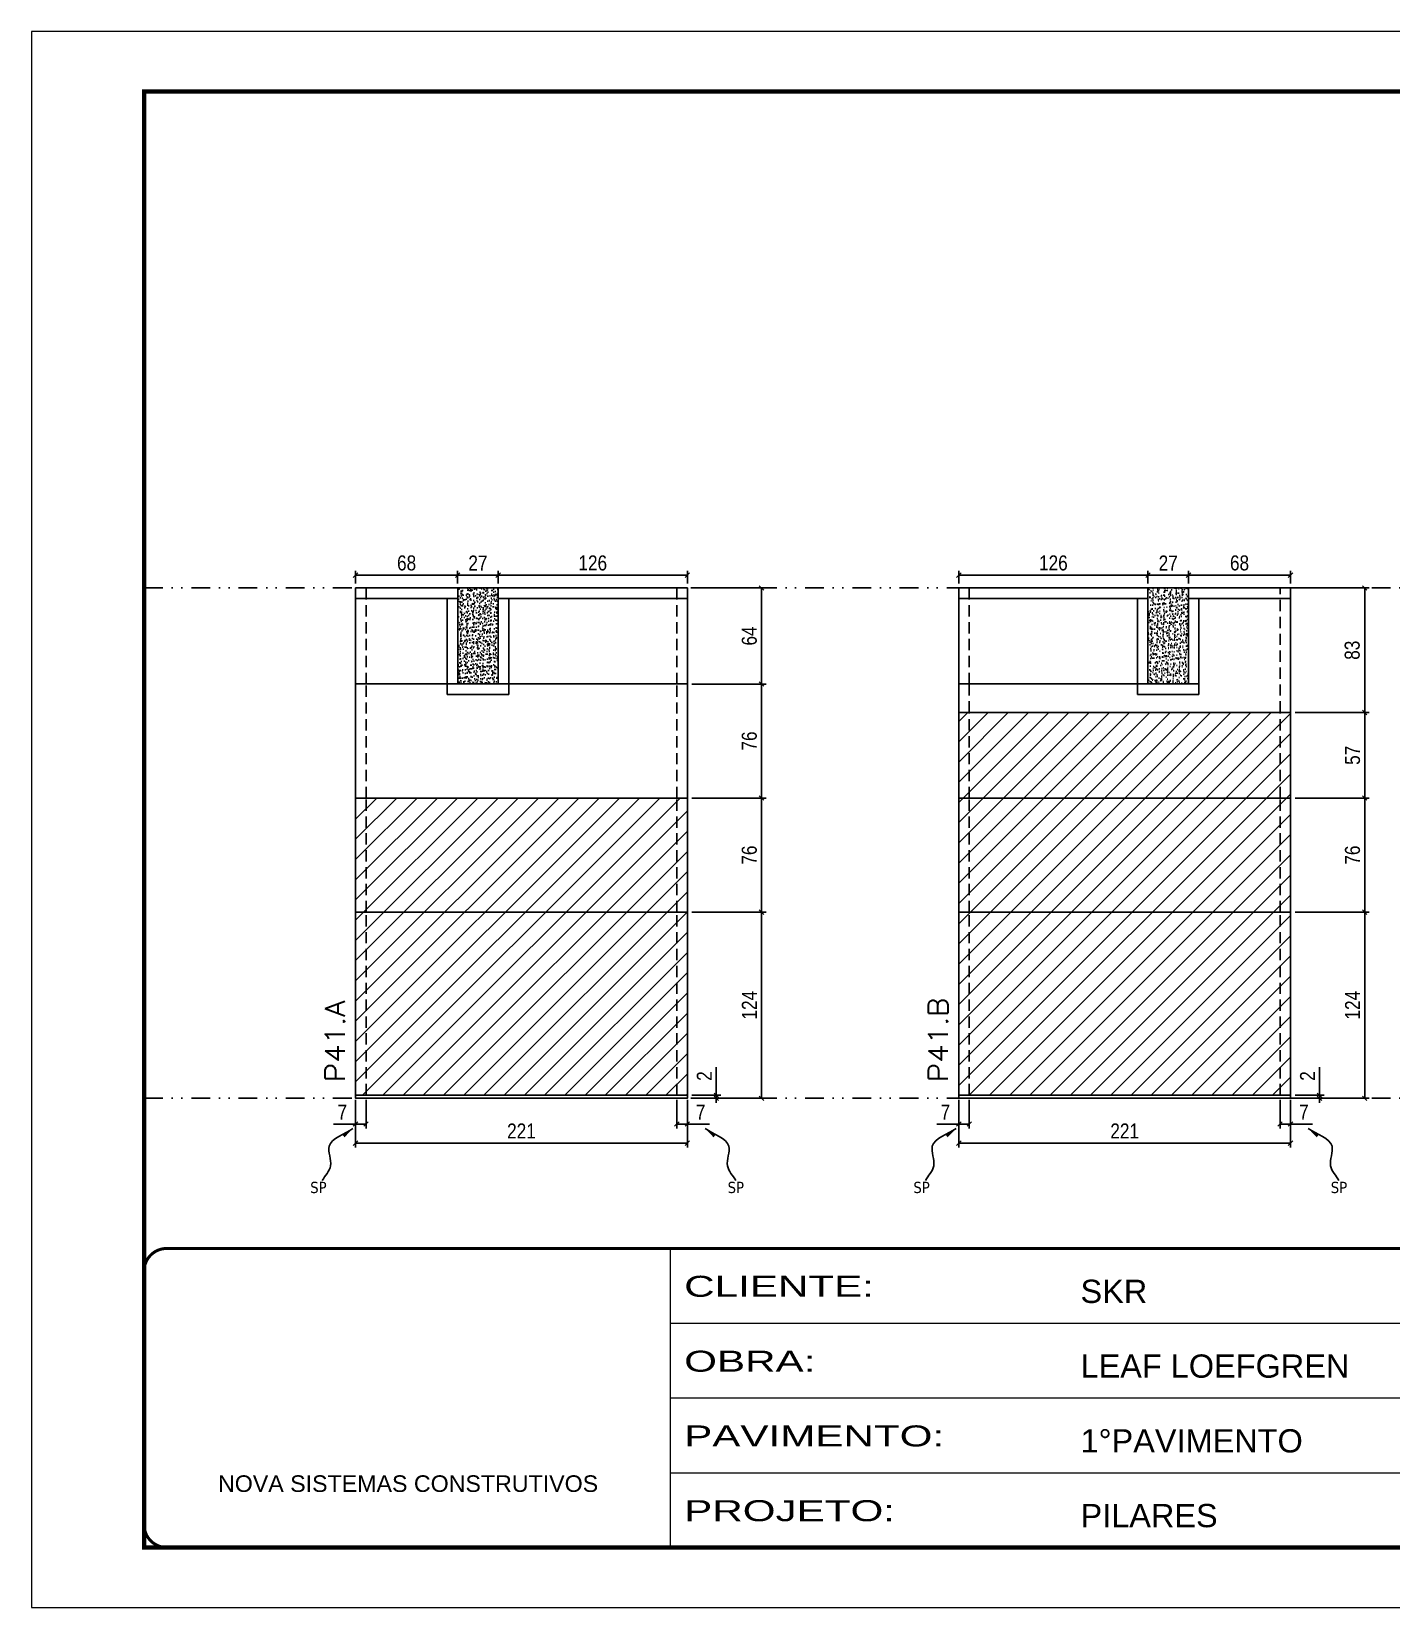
# Model space of a CAD drawing. Extents: x 14400 to 27878, y -21631 to 6985.
# Drawn here: x 17583 to 18489, y -7848 to -6798 of the extents above; entities that cross this region are included whole.
import ezdxf

# ---------------------------------------------------------------- set-up
doc = ezdxf.new("R2010")
doc.units = 0
for name, pattern in [('CONTINUO', [0]), ('DASHED', [0.75, 0.5, -0.25]), ('DIVIDE2', [0.625, 0.25, -0.125, 0, -0.125, 0, -0.125]), ('HIDDEN', [0.375, 0.25, -0.125])]:
    doc.linetypes.add(name, pattern=pattern)
for name, color, linetype in [('COTA', 241, 'Continuous'), ('Nível', 160, 'Continuous'), ('Painéis', 200, 'Continuous'), ('SARR_2.2x7', 40, 'Continuous'), ('Sarrafo de Pressão', 42, 'HIDDEN'), ('texto', 7, 'Continuous')]:
    doc.layers.add(name, color=color, linetype=linetype)
for name, color, linetype, lineweight in [('Folhas', 255, 'Continuous', 9), ('Hachura', 251, 'Continuous', 9), ('SARRAFO DE PRESSAO', 251, 'DASHED', 9), ('Texto Seção', 7, 'Continuous', 15)]:
    doc.layers.add(name, color=color, linetype=linetype, lineweight=lineweight)
doc.styles.add('ARIAL', font='arial.ttf')
doc.styles.add('COTA TECNICA', font='techl___.ttf', dxfattribs={"height": 10})
doc.styles.add('COTA TECNICA-50', font='techl___.ttf', dxfattribs={"height": 10})
doc.styles.add('REGUA-120', font='ROMANS.shx', dxfattribs={"height": 15})
doc.styles.get("Standard").update_dxf_attribs({"font": 'arial.ttf'})
doc.styles.add('Tecnologia', font='')
doc.styles.get('Tecnologia').set_extended_font_data('Forgotten Futurist')
doc.dimstyles.new('COTA PAINEL-50', dxfattribs={"dimtxt": 10, "dimasz": 3, "dimexe": 3, "dimexo": 3, "dimgap": 3, "dimtad": 1, "dimdec": 1, "dimzin": 12, "dimdsep": 46, "dimtxsty": 'COTA TECNICA-50', "dimblk1": 'OBLIQUE', "dimblk2": 'OBLIQUE', "dimsah": 1, "dimcen": 0.9, "dimclrd": 4, "dimclre": 4, "dimclrt": 240, "dimadec": 1, "dimazin": 3, "dimtfac": 1, "dimtdec": 1, "dimtmove": 0, "dimatfit": 3, "dimfxl": 1, "dimtolj": 1, "dimtzin": 12, "dimarcsym": 0})
doc.dimstyles.new('PAINEL', dxfattribs={"dimtxt": 10, "dimasz": 3, "dimexe": 3, "dimexo": 3, "dimgap": 3, "dimtad": 1, "dimdec": 1, "dimzin": 12, "dimdsep": 46, "dimtxsty": 'COTA TECNICA', "dimblk1": 'OBLIQUE', "dimblk2": 'OBLIQUE', "dimsah": 1, "dimcen": 0.9, "dimclrd": 4, "dimclre": 4, "dimclrt": 240, "dimadec": 1, "dimazin": 3, "dimtfac": 1, "dimtdec": 1, "dimtmove": 0, "dimatfit": 3, "dimfxl": 1, "dimtolj": 1, "dimtzin": 12, "dimarcsym": 0})
doc.dimstyles.get("Standard").update_dxf_attribs({"dimtxt": 0.18, "dimasz": 0.18, "dimexe": 0.18, "dimexo": 0.0625, "dimgap": 0.09, "dimtad": 0, "dimtih": 1, "dimtoh": 1, "dimdec": 4, "dimzin": 0, "dimdsep": 46, "dimtxsty": 'Standard', "dimcen": 0.09, "dimadec": 0, "dimazin": 0, "dimtfac": 1, "dimtdec": 4, "dimtofl": 0, "dimtmove": 0, "dimatfit": 3, "dimfxl": 1, "dimtolj": 1, "dimtzin": 0, "dimarcsym": 0})

# ---------------------------------------------------------------- blocks, each defined once
blk = doc.blocks.new('9999999999')
at = {"color": 30, "linetype": 'CONTINUO'}
for p, q in [((98564.6, 34230.2), (98564.6, 34429.4)), ((98564.6, 34379.6), (99584, 34379.6)), ((98564.6, 34329.8), (99488, 34329.8)), ((98564.6, 34280), (99488, 34280))]:
    blk.add_line(p, q, dxfattribs=at)
at = {"color": 30, "linetype": 'CONTINUO', "const_width": 2}
blk.add_lwpolyline([(99584, 34230.2), (99584, 34414.4, 0.414214), (99569, 34429.4), (98229, 34429.4, 0.414214), (98214, 34414.4), (98214, 34245.2, 0.414214), (98229, 34230.2), (99584, 34230.2)], format="xyb", dxfattribs=at)
at = {"layer": 'Folhas'}
blk.add_lwpolyline([(98139, 34190.2), (99624, 34190.2), (99624, 35240.2), (98139, 35240.2)], close=True, dxfattribs=at)
at = {"layer": 'Folhas', "color": 30, "const_width": 3}
blk.add_lwpolyline([(98214, 34230.2), (99584, 34230.2), (99584, 35200.2), (98214, 35200.2)], close=True, dxfattribs=at)
at = {"color": 7, "linetype": 'Continuous', "ltscale": 5, "style": 'ARIAL'}
for s, height, p in [('SKR', 15.48, (98837.7, 34393.1)), ('LEAF LOEFGREN', 15.483, (98837.7, 34343.3)), ('1°PAVIMENTO', 15.483, (98837.7, 34293.5)), ('NOVA SISTEMAS CONSTRUTIVOS', 11.059, (98263.2, 34267.2)), ('PILARES', 15.48, (98837.7, 34243.7))]:
    blk.add_text(s, height=height, dxfattribs=at).set_placement(p)
at = {"layer": 'Folhas', "color": 7, "style": 'Tecnologia', "width": 1.5}
for s, p in [('CLIENTE:', (98573.7, 34397.2)), ('OBRA:', (98573.7, 34347.3)), ('PAVIMENTO:', (98573.7, 34297.5)), ('PROJETO:', (98573.7, 34247.7))]:
    blk.add_text(s, height=14, dxfattribs=at).set_placement(p)
blk = doc.blocks.new('_Oblique')
at = {"color": 0, "linetype": 'ByBlock', "lineweight": -2}
blk.add_line((-0.5, -0.5), (0.5, 0.5), dxfattribs=at)
blk = doc.blocks.new('*D1418')
at = {"layer": 'COTA', "color": 4, "lineweight": -2, "transparency": 16777216}
for p, q in [((17799.3, -7509.9), (17799.3, -7541.8)), ((18020.3, -7509.9), (18020.3, -7541.8)), ((18020.3, -7538.8), (17799.3, -7538.8))]:
    blk.add_line(p, q, dxfattribs=at)
at = {"layer": 'Defpoints', "color": 0, "transparency": 16777216}
for p in [(17799.3, -7506.9), (18020.3, -7506.9), (17799.3, -7538.8)]:
    blk.add_point(p, dxfattribs=at)
at = {"layer": 'COTA', "color": 4, "lineweight": -2, "transparency": 16777216, "xscale": 3, "yscale": 3, "zscale": 3, "rotation": 180}
blk.add_blockref('_Oblique', (17799.3, -7538.8), dxfattribs=at)
at = {"layer": 'COTA', "color": 4, "lineweight": -2, "transparency": 16777216, "xscale": 3, "yscale": 3, "zscale": 3}
blk.add_blockref('_Oblique', (18020.3, -7538.8), dxfattribs=at)
at = {"layer": 'COTA', "color": 240, "transparency": 16777216, "insert": (17909.8, -7530.7), "char_height": 10, "attachment_point": 5, "style": 'COTA TECNICA'}
blk.add_mtext('\\A1;221', dxfattribs=at)
blk = doc.blocks.new('*D1419')
at = {"layer": 'COTA', "color": 4, "lineweight": -2, "transparency": 16777216}
for p, q in [((18013.3, -7509.9), (18013.3, -7529.1)), ((18020.3, -7511.9), (18020.3, -7529.1)), ((18013.3, -7526.1), (18020.3, -7526.1)), ((18020.3, -7526.1), (18035.1, -7526.1))]:
    blk.add_line(p, q, dxfattribs=at)
at = {"layer": 'Defpoints', "color": 0, "transparency": 16777216}
for p in [(18013.3, -7506.9), (18020.3, -7508.9), (18020.3, -7526.1)]:
    blk.add_point(p, dxfattribs=at)
at = {"layer": 'COTA', "color": 4, "lineweight": -2, "transparency": 16777216, "xscale": 3, "yscale": 3, "zscale": 3, "rotation": 180}
blk.add_blockref('_Oblique', (18013.3, -7526.1), dxfattribs=at)
at = {"layer": 'COTA', "color": 4, "lineweight": -2, "transparency": 16777216, "xscale": 3, "yscale": 3, "zscale": 3}
blk.add_blockref('_Oblique', (18020.3, -7526.1), dxfattribs=at)
at = {"layer": 'COTA', "color": 240, "transparency": 16777216, "insert": (18029.2, -7518.1), "char_height": 10, "attachment_point": 5, "style": 'COTA TECNICA-50'}
blk.add_mtext('\\A1;7', dxfattribs=at)
blk = doc.blocks.new('*D1420')
at = {"layer": 'COTA', "color": 4, "lineweight": -2, "transparency": 16777216}
for p, q in [((17799.3, -7511.9), (17799.3, -7529.1)), ((17806.3, -7509.9), (17806.3, -7529.1)), ((17799.3, -7526.1), (17784.6, -7526.1)), ((17806.3, -7526.1), (17799.3, -7526.1))]:
    blk.add_line(p, q, dxfattribs=at)
at = {"layer": 'Defpoints', "color": 0, "transparency": 16777216}
for p in [(17806.3, -7506.9), (17799.3, -7508.9), (17799.3, -7526.1)]:
    blk.add_point(p, dxfattribs=at)
at = {"layer": 'COTA', "color": 4, "lineweight": -2, "transparency": 16777216, "xscale": 3, "yscale": 3, "zscale": 3, "rotation": 180}
blk.add_blockref('_Oblique', (17799.3, -7526.1), dxfattribs=at)
at = {"layer": 'COTA', "color": 4, "lineweight": -2, "transparency": 16777216, "xscale": 3, "yscale": 3, "zscale": 3}
blk.add_blockref('_Oblique', (17806.3, -7526.1), dxfattribs=at)
at = {"layer": 'COTA', "color": 240, "transparency": 16777216, "insert": (17790.5, -7518.1), "char_height": 10, "attachment_point": 5, "style": 'COTA TECNICA-50'}
blk.add_mtext('\\A1;7', dxfattribs=at)
blk = doc.blocks.new('*D1421')
at = {"layer": 'COTA', "color": 4, "lineweight": -2, "transparency": 16777216}
for p, q in [((18039.6, -7506.9), (18039.6, -7488.1)), ((18023.3, -7506.9), (18042.6, -7506.9)), ((18039.6, -7508.9), (18039.6, -7506.9)), ((18023.3, -7508.9), (18042.6, -7508.9)), ((18039.6, -7508.9), (18039.6, -7511.9))]:
    blk.add_line(p, q, dxfattribs=at)
at = {"layer": 'Defpoints', "color": 0, "transparency": 16777216}
for p in [(18020.3, -7506.9), (18020.3, -7508.9), (18039.6, -7508.9)]:
    blk.add_point(p, dxfattribs=at)
at = {"layer": 'COTA', "color": 4, "lineweight": -2, "transparency": 16777216, "xscale": 3, "yscale": 3, "zscale": 3}
for p, rotation in [((18039.6, -7506.9), 270), ((18039.6, -7508.9), 90)]:
    blk.add_blockref('_Oblique', p, dxfattribs=dict(at, rotation=rotation))
at = {"layer": 'COTA', "color": 240, "transparency": 16777216, "insert": (18031.6, -7494.1), "char_height": 10, "attachment_point": 5, "rotation": 90, "style": 'COTA TECNICA-50'}
blk.add_mtext('\\A1;2', dxfattribs=at)
blk = doc.blocks.new('*D1422')
at = {"layer": 'COTA', "color": 4, "linetype": 'ByBlock', "lineweight": -2, "transparency": 16777216}
for p, q in [((18023.3, -7384.9), (18072.7, -7384.9)), ((18069.7, -7508.9), (18069.7, -7384.9)), ((18023.3, -7508.9), (18072.7, -7508.9))]:
    blk.add_line(p, q, dxfattribs=at)
at = {"layer": 'Defpoints', "color": 0, "linetype": 'ByBlock', "transparency": 16777216}
for p in [(18020.3, -7384.9), (18069.7, -7384.9), (18020.3, -7508.9)]:
    blk.add_point(p, dxfattribs=at)
at = {"layer": 'COTA', "color": 4, "linetype": 'ByBlock', "lineweight": -2, "transparency": 16777216, "xscale": 3, "yscale": 3, "zscale": 3}
for p, rotation in [((18069.7, -7384.9), 90), ((18069.7, -7508.9), 270)]:
    blk.add_blockref('_Oblique', p, dxfattribs=dict(at, rotation=rotation))
at = {"layer": 'COTA', "color": 240, "linetype": 'ByBlock', "transparency": 16777216, "insert": (18061.6, -7446.9), "char_height": 10, "attachment_point": 5, "rotation": 90, "style": 'COTA TECNICA'}
blk.add_mtext('\\A1;124', dxfattribs=at)
blk = doc.blocks.new('*D1423')
at = {"layer": 'COTA', "color": 4, "linetype": 'ByBlock', "lineweight": -2, "transparency": 16777216}
for p, q in [((18023.3, -7384.9), (18072.7, -7384.9)), ((18069.7, -7508.9), (18069.7, -7384.9)), ((18023.3, -7508.9), (18072.7, -7508.9))]:
    blk.add_line(p, q, dxfattribs=at)
at = {"layer": 'Defpoints', "color": 0, "linetype": 'ByBlock', "transparency": 16777216}
for p in [(18020.3, -7384.9), (18069.7, -7384.9), (18020.3, -7508.9)]:
    blk.add_point(p, dxfattribs=at)
at = {"layer": 'COTA', "color": 4, "linetype": 'ByBlock', "lineweight": -2, "transparency": 16777216, "xscale": 3, "yscale": 3, "zscale": 3}
for p, rotation in [((18069.7, -7384.9), 90), ((18069.7, -7508.9), 270)]:
    blk.add_blockref('_Oblique', p, dxfattribs=dict(at, rotation=rotation))
at = {"layer": 'COTA', "color": 240, "linetype": 'ByBlock', "transparency": 16777216, "insert": (18061.6, -7446.9), "char_height": 10, "attachment_point": 5, "rotation": 90, "style": 'COTA TECNICA'}
blk.add_mtext('\\A1;124', dxfattribs=at)
blk = doc.blocks.new('*D1427')
at = {"layer": 'COTA', "color": 4, "lineweight": -2, "transparency": 16777216}
for p, q in [((18023.3, -7308.9), (18072.7, -7308.9)), ((18069.7, -7384.9), (18069.7, -7308.9)), ((18023.3, -7384.9), (18072.7, -7384.9))]:
    blk.add_line(p, q, dxfattribs=at)
at = {"layer": 'Defpoints', "color": 0, "transparency": 16777216}
for p in [(18020.3, -7308.9), (18069.7, -7308.9), (18020.3, -7384.9)]:
    blk.add_point(p, dxfattribs=at)
at = {"layer": 'COTA', "color": 4, "lineweight": -2, "transparency": 16777216, "xscale": 3, "yscale": 3, "zscale": 3}
for p, rotation in [((18069.7, -7308.9), 90), ((18069.7, -7384.9), 270)]:
    blk.add_blockref('_Oblique', p, dxfattribs=dict(at, rotation=rotation))
at = {"layer": 'COTA', "color": 240, "transparency": 16777216, "insert": (18061.6, -7346.9), "char_height": 10, "attachment_point": 5, "rotation": 90, "style": 'COTA TECNICA'}
blk.add_mtext('\\A1;76', dxfattribs=at)
blk = doc.blocks.new('*D4649')
at = {"layer": 'COTA', "color": 4, "lineweight": -2, "transparency": 16777216}
for p, q in [((17799.3, -7165.9), (17799.3, -7157.4)), ((17867.3, -7160.4), (17799.3, -7160.4)), ((17867.3, -7165.9), (17867.3, -7157.4))]:
    blk.add_line(p, q, dxfattribs=at)
at = {"layer": 'Defpoints', "color": 0, "transparency": 16777216}
for p in [(17799.3, -7160.4), (17799.3, -7168.9), (17867.3, -7168.9)]:
    blk.add_point(p, dxfattribs=at)
at = {"layer": 'COTA', "color": 4, "lineweight": -2, "transparency": 16777216, "xscale": 3, "yscale": 3, "zscale": 3, "rotation": 180}
blk.add_blockref('_Oblique', (17799.3, -7160.4), dxfattribs=at)
at = {"layer": 'COTA', "color": 4, "lineweight": -2, "transparency": 16777216, "xscale": 3, "yscale": 3, "zscale": 3}
blk.add_blockref('_Oblique', (17867.3, -7160.4), dxfattribs=at)
at = {"layer": 'COTA', "color": 240, "transparency": 16777216, "insert": (17833.3, -7152.3), "char_height": 10, "attachment_point": 5, "style": 'COTA TECNICA'}
blk.add_mtext('\\A1;68', dxfattribs=at)
blk = doc.blocks.new('*D4650')
at = {"layer": 'COTA', "color": 4, "lineweight": -2, "transparency": 16777216}
for p, q in [((17867.3, -7165.9), (17867.3, -7157.4)), ((17867.3, -7160.4), (17894.3, -7160.4)), ((17894.3, -7165.9), (17894.3, -7157.4))]:
    blk.add_line(p, q, dxfattribs=at)
at = {"layer": 'Defpoints', "color": 0, "transparency": 16777216}
for p in [(17894.3, -7160.4), (17867.3, -7168.9), (17894.3, -7168.9)]:
    blk.add_point(p, dxfattribs=at)
at = {"layer": 'COTA', "color": 4, "lineweight": -2, "transparency": 16777216, "xscale": 3, "yscale": 3, "zscale": 3, "rotation": 180}
blk.add_blockref('_Oblique', (17867.3, -7160.4), dxfattribs=at)
at = {"layer": 'COTA', "color": 4, "lineweight": -2, "transparency": 16777216, "xscale": 3, "yscale": 3, "zscale": 3}
blk.add_blockref('_Oblique', (17894.3, -7160.4), dxfattribs=at)
at = {"layer": 'COTA', "color": 240, "transparency": 16777216, "insert": (17880.8, -7152.3), "char_height": 10, "attachment_point": 5, "style": 'COTA TECNICA'}
blk.add_mtext('\\A1;27', dxfattribs=at)
blk = doc.blocks.new('*D4651')
at = {"layer": 'COTA', "color": 4, "lineweight": -2, "transparency": 16777216}
for p, q in [((17894.3, -7165.9), (17894.3, -7157.4)), ((17894.3, -7160.4), (18020.3, -7160.4)), ((18020.3, -7165.9), (18020.3, -7157.4))]:
    blk.add_line(p, q, dxfattribs=at)
at = {"layer": 'Defpoints', "color": 0, "transparency": 16777216}
for p in [(18020.3, -7160.4), (17894.3, -7168.9), (18020.3, -7168.9)]:
    blk.add_point(p, dxfattribs=at)
at = {"layer": 'COTA', "color": 4, "lineweight": -2, "transparency": 16777216, "xscale": 3, "yscale": 3, "zscale": 3, "rotation": 180}
blk.add_blockref('_Oblique', (17894.3, -7160.4), dxfattribs=at)
at = {"layer": 'COTA', "color": 4, "lineweight": -2, "transparency": 16777216, "xscale": 3, "yscale": 3, "zscale": 3}
blk.add_blockref('_Oblique', (18020.3, -7160.4), dxfattribs=at)
at = {"layer": 'COTA', "color": 240, "transparency": 16777216, "insert": (17957.3, -7152.3), "char_height": 10, "attachment_point": 5, "style": 'COTA TECNICA'}
blk.add_mtext('\\A1;126', dxfattribs=at)
blk = doc.blocks.new('*D4652')
at = {"layer": 'COTA', "color": 4, "lineweight": -2, "transparency": 16777216}
for p, q in [((18023.3, -7232.9), (18072.7, -7232.9)), ((18069.7, -7308.9), (18069.7, -7232.9)), ((18023.3, -7308.9), (18072.7, -7308.9))]:
    blk.add_line(p, q, dxfattribs=at)
at = {"layer": 'Defpoints', "color": 0, "transparency": 16777216}
for p in [(18020.3, -7232.9), (18069.7, -7232.9), (18020.3, -7308.9)]:
    blk.add_point(p, dxfattribs=at)
at = {"layer": 'COTA', "color": 4, "lineweight": -2, "transparency": 16777216, "xscale": 3, "yscale": 3, "zscale": 3}
for p, rotation in [((18069.7, -7232.9), 90), ((18069.7, -7308.9), 270)]:
    blk.add_blockref('_Oblique', p, dxfattribs=dict(at, rotation=rotation))
at = {"layer": 'COTA', "color": 240, "transparency": 16777216, "insert": (18061.6, -7270.9), "char_height": 10, "attachment_point": 5, "rotation": 90, "style": 'COTA TECNICA'}
blk.add_mtext('\\A1;76', dxfattribs=at)
blk = doc.blocks.new('*D4653')
at = {"layer": 'COTA', "color": 4, "lineweight": -2, "transparency": 16777216}
for p, q in [((18023.3, -7168.9), (18072.7, -7168.9)), ((18069.7, -7232.9), (18069.7, -7168.9)), ((18023.3, -7232.9), (18072.7, -7232.9))]:
    blk.add_line(p, q, dxfattribs=at)
at = {"layer": 'Defpoints', "color": 0, "transparency": 16777216}
for p in [(18020.3, -7168.9), (18069.7, -7168.9), (18020.3, -7232.9)]:
    blk.add_point(p, dxfattribs=at)
at = {"layer": 'COTA', "color": 4, "lineweight": -2, "transparency": 16777216, "xscale": 3, "yscale": 3, "zscale": 3}
for p, rotation in [((18069.7, -7168.9), 90), ((18069.7, -7232.9), 270)]:
    blk.add_blockref('_Oblique', p, dxfattribs=dict(at, rotation=rotation))
at = {"layer": 'COTA', "color": 240, "transparency": 16777216, "insert": (18061.6, -7200.9), "char_height": 10, "attachment_point": 5, "rotation": 90, "style": 'COTA TECNICA'}
blk.add_mtext('\\A1;64', dxfattribs=at)
blk = doc.blocks.new('*D4657')
at = {"layer": 'COTA', "color": 4, "lineweight": -2, "transparency": 16777216}
for p, q in [((18201.1, -7509.9), (18201.1, -7541.8)), ((18422.1, -7509.9), (18422.1, -7541.8)), ((18422.1, -7538.8), (18201.1, -7538.8))]:
    blk.add_line(p, q, dxfattribs=at)
at = {"layer": 'Defpoints', "color": 0, "transparency": 16777216}
for p in [(18201.1, -7506.9), (18422.1, -7506.9), (18201.1, -7538.8)]:
    blk.add_point(p, dxfattribs=at)
at = {"layer": 'COTA', "color": 4, "lineweight": -2, "transparency": 16777216, "xscale": 3, "yscale": 3, "zscale": 3, "rotation": 180}
blk.add_blockref('_Oblique', (18201.1, -7538.8), dxfattribs=at)
at = {"layer": 'COTA', "color": 4, "lineweight": -2, "transparency": 16777216, "xscale": 3, "yscale": 3, "zscale": 3}
blk.add_blockref('_Oblique', (18422.1, -7538.8), dxfattribs=at)
at = {"layer": 'COTA', "color": 240, "transparency": 16777216, "insert": (18311.6, -7530.7), "char_height": 10, "attachment_point": 5, "style": 'COTA TECNICA'}
blk.add_mtext('\\A1;221', dxfattribs=at)
blk = doc.blocks.new('*D4658')
at = {"layer": 'COTA', "color": 4, "lineweight": -2, "transparency": 16777216}
for p, q in [((18415.1, -7509.9), (18415.1, -7529.1)), ((18422.1, -7511.9), (18422.1, -7529.1)), ((18415.1, -7526.1), (18422.1, -7526.1)), ((18422.1, -7526.1), (18436.8, -7526.1))]:
    blk.add_line(p, q, dxfattribs=at)
at = {"layer": 'Defpoints', "color": 0, "transparency": 16777216}
for p in [(18415.1, -7506.9), (18422.1, -7508.9), (18422.1, -7526.1)]:
    blk.add_point(p, dxfattribs=at)
at = {"layer": 'COTA', "color": 4, "lineweight": -2, "transparency": 16777216, "xscale": 3, "yscale": 3, "zscale": 3, "rotation": 180}
blk.add_blockref('_Oblique', (18415.1, -7526.1), dxfattribs=at)
at = {"layer": 'COTA', "color": 4, "lineweight": -2, "transparency": 16777216, "xscale": 3, "yscale": 3, "zscale": 3}
blk.add_blockref('_Oblique', (18422.1, -7526.1), dxfattribs=at)
at = {"layer": 'COTA', "color": 240, "transparency": 16777216, "insert": (18431, -7518.1), "char_height": 10, "attachment_point": 5, "style": 'COTA TECNICA-50'}
blk.add_mtext('\\A1;7', dxfattribs=at)
blk = doc.blocks.new('*D4659')
at = {"layer": 'COTA', "color": 4, "lineweight": -2, "transparency": 16777216}
for p, q in [((18201.1, -7511.9), (18201.1, -7529.1)), ((18208.1, -7509.9), (18208.1, -7529.1)), ((18201.1, -7526.1), (18186.4, -7526.1)), ((18208.1, -7526.1), (18201.1, -7526.1))]:
    blk.add_line(p, q, dxfattribs=at)
at = {"layer": 'Defpoints', "color": 0, "transparency": 16777216}
for p in [(18208.1, -7506.9), (18201.1, -7508.9), (18201.1, -7526.1)]:
    blk.add_point(p, dxfattribs=at)
at = {"layer": 'COTA', "color": 4, "lineweight": -2, "transparency": 16777216, "xscale": 3, "yscale": 3, "zscale": 3, "rotation": 180}
blk.add_blockref('_Oblique', (18201.1, -7526.1), dxfattribs=at)
at = {"layer": 'COTA', "color": 4, "lineweight": -2, "transparency": 16777216, "xscale": 3, "yscale": 3, "zscale": 3}
blk.add_blockref('_Oblique', (18208.1, -7526.1), dxfattribs=at)
at = {"layer": 'COTA', "color": 240, "transparency": 16777216, "insert": (18192.2, -7518.1), "char_height": 10, "attachment_point": 5, "style": 'COTA TECNICA-50'}
blk.add_mtext('\\A1;7', dxfattribs=at)
blk = doc.blocks.new('*D4660')
at = {"layer": 'COTA', "color": 4, "lineweight": -2, "transparency": 16777216}
for p, q in [((18441.4, -7506.9), (18441.4, -7488.1)), ((18425.1, -7506.9), (18444.4, -7506.9)), ((18441.4, -7508.9), (18441.4, -7506.9)), ((18425.1, -7508.9), (18444.4, -7508.9)), ((18441.4, -7508.9), (18441.4, -7511.9))]:
    blk.add_line(p, q, dxfattribs=at)
at = {"layer": 'Defpoints', "color": 0, "transparency": 16777216}
for p in [(18422.1, -7506.9), (18422.1, -7508.9), (18441.4, -7508.9)]:
    blk.add_point(p, dxfattribs=at)
at = {"layer": 'COTA', "color": 4, "lineweight": -2, "transparency": 16777216, "xscale": 3, "yscale": 3, "zscale": 3}
for p, rotation in [((18441.4, -7506.9), 270), ((18441.4, -7508.9), 90)]:
    blk.add_blockref('_Oblique', p, dxfattribs=dict(at, rotation=rotation))
at = {"layer": 'COTA', "color": 240, "transparency": 16777216, "insert": (18433.4, -7494.1), "char_height": 10, "attachment_point": 5, "rotation": 90, "style": 'COTA TECNICA-50'}
blk.add_mtext('\\A1;2', dxfattribs=at)
blk = doc.blocks.new('*D4654')
at = {"layer": 'COTA', "color": 4, "linetype": 'ByBlock', "lineweight": -2, "transparency": 16777216}
for p, q in [((18425.1, -7384.9), (18474.5, -7384.9)), ((18471.5, -7508.9), (18471.5, -7384.9)), ((18425.1, -7508.9), (18474.5, -7508.9))]:
    blk.add_line(p, q, dxfattribs=at)
at = {"layer": 'Defpoints', "color": 0, "linetype": 'ByBlock', "transparency": 16777216}
for p in [(18422.1, -7384.9), (18471.5, -7384.9), (18422.1, -7508.9)]:
    blk.add_point(p, dxfattribs=at)
at = {"layer": 'COTA', "color": 4, "linetype": 'ByBlock', "lineweight": -2, "transparency": 16777216, "xscale": 3, "yscale": 3, "zscale": 3}
for p, rotation in [((18471.5, -7384.9), 90), ((18471.5, -7508.9), 270)]:
    blk.add_blockref('_Oblique', p, dxfattribs=dict(at, rotation=rotation))
at = {"layer": 'COTA', "color": 240, "linetype": 'ByBlock', "transparency": 16777216, "insert": (18463.4, -7446.9), "char_height": 10, "attachment_point": 5, "rotation": 90, "style": 'COTA TECNICA'}
blk.add_mtext('\\A1;124', dxfattribs=at)
blk = doc.blocks.new('*D4655')
at = {"layer": 'COTA', "color": 4, "linetype": 'ByBlock', "lineweight": -2, "transparency": 16777216}
for p, q in [((18425.1, -7384.9), (18474.5, -7384.9)), ((18471.5, -7508.9), (18471.5, -7384.9)), ((18425.1, -7508.9), (18474.5, -7508.9))]:
    blk.add_line(p, q, dxfattribs=at)
at = {"layer": 'Defpoints', "color": 0, "linetype": 'ByBlock', "transparency": 16777216}
for p in [(18422.1, -7384.9), (18471.5, -7384.9), (18422.1, -7508.9)]:
    blk.add_point(p, dxfattribs=at)
at = {"layer": 'COTA', "color": 4, "linetype": 'ByBlock', "lineweight": -2, "transparency": 16777216, "xscale": 3, "yscale": 3, "zscale": 3}
for p, rotation in [((18471.5, -7384.9), 90), ((18471.5, -7508.9), 270)]:
    blk.add_blockref('_Oblique', p, dxfattribs=dict(at, rotation=rotation))
at = {"layer": 'COTA', "color": 240, "linetype": 'ByBlock', "transparency": 16777216, "insert": (18463.4, -7446.9), "char_height": 10, "attachment_point": 5, "rotation": 90, "style": 'COTA TECNICA'}
blk.add_mtext('\\A1;124', dxfattribs=at)
blk = doc.blocks.new('*D4656')
at = {"layer": 'COTA', "color": 4, "lineweight": -2, "transparency": 16777216}
for p, q in [((18425.1, -7308.9), (18474.5, -7308.9)), ((18471.5, -7384.9), (18471.5, -7308.9)), ((18425.1, -7384.9), (18474.5, -7384.9))]:
    blk.add_line(p, q, dxfattribs=at)
at = {"layer": 'Defpoints', "color": 0, "transparency": 16777216}
for p in [(18422.1, -7308.9), (18471.5, -7308.9), (18422.1, -7384.9)]:
    blk.add_point(p, dxfattribs=at)
at = {"layer": 'COTA', "color": 4, "lineweight": -2, "transparency": 16777216, "xscale": 3, "yscale": 3, "zscale": 3}
for p, rotation in [((18471.5, -7308.9), 90), ((18471.5, -7384.9), 270)]:
    blk.add_blockref('_Oblique', p, dxfattribs=dict(at, rotation=rotation))
at = {"layer": 'COTA', "color": 240, "transparency": 16777216, "insert": (18463.4, -7346.9), "char_height": 10, "attachment_point": 5, "rotation": 90, "style": 'COTA TECNICA'}
blk.add_mtext('\\A1;76', dxfattribs=at)
blk = doc.blocks.new('*D4661')
at = {"layer": 'COTA', "color": 4, "lineweight": -2, "transparency": 16777216}
for p, q in [((18354.1, -7165.9), (18354.1, -7157.4)), ((18354.1, -7160.4), (18422.1, -7160.4)), ((18422.1, -7165.9), (18422.1, -7157.4))]:
    blk.add_line(p, q, dxfattribs=at)
at = {"layer": 'Defpoints', "color": 0, "transparency": 16777216}
for p in [(18422.1, -7160.4), (18354.1, -7168.9), (18422.1, -7168.9)]:
    blk.add_point(p, dxfattribs=at)
at = {"layer": 'COTA', "color": 4, "lineweight": -2, "transparency": 16777216, "xscale": 3, "yscale": 3, "zscale": 3, "rotation": 180}
blk.add_blockref('_Oblique', (18354.1, -7160.4), dxfattribs=at)
at = {"layer": 'COTA', "color": 4, "lineweight": -2, "transparency": 16777216, "xscale": 3, "yscale": 3, "zscale": 3}
blk.add_blockref('_Oblique', (18422.1, -7160.4), dxfattribs=at)
at = {"layer": 'COTA', "color": 240, "transparency": 16777216, "insert": (18388.1, -7152.3), "char_height": 10, "attachment_point": 5, "style": 'COTA TECNICA'}
blk.add_mtext('\\A1;68', dxfattribs=at)
blk = doc.blocks.new('*D4662')
at = {"layer": 'COTA', "color": 4, "lineweight": -2, "transparency": 16777216}
for p, q in [((18327.1, -7165.9), (18327.1, -7157.4)), ((18354.1, -7160.4), (18327.1, -7160.4)), ((18354.1, -7165.9), (18354.1, -7157.4))]:
    blk.add_line(p, q, dxfattribs=at)
at = {"layer": 'Defpoints', "color": 0, "transparency": 16777216}
for p in [(18327.1, -7160.4), (18327.1, -7168.9), (18354.1, -7168.9)]:
    blk.add_point(p, dxfattribs=at)
at = {"layer": 'COTA', "color": 4, "lineweight": -2, "transparency": 16777216, "xscale": 3, "yscale": 3, "zscale": 3, "rotation": 180}
blk.add_blockref('_Oblique', (18327.1, -7160.4), dxfattribs=at)
at = {"layer": 'COTA', "color": 4, "lineweight": -2, "transparency": 16777216, "xscale": 3, "yscale": 3, "zscale": 3}
blk.add_blockref('_Oblique', (18354.1, -7160.4), dxfattribs=at)
at = {"layer": 'COTA', "color": 240, "transparency": 16777216, "insert": (18340.6, -7152.3), "char_height": 10, "attachment_point": 5, "style": 'COTA TECNICA'}
blk.add_mtext('\\A1;27', dxfattribs=at)
blk = doc.blocks.new('*D4663')
at = {"layer": 'COTA', "color": 4, "lineweight": -2, "transparency": 16777216}
for p, q in [((18201.1, -7165.9), (18201.1, -7157.4)), ((18327.1, -7160.4), (18201.1, -7160.4)), ((18327.1, -7165.9), (18327.1, -7157.4))]:
    blk.add_line(p, q, dxfattribs=at)
at = {"layer": 'Defpoints', "color": 0, "transparency": 16777216}
for p in [(18201.1, -7160.4), (18201.1, -7168.9), (18327.1, -7168.9)]:
    blk.add_point(p, dxfattribs=at)
at = {"layer": 'COTA', "color": 4, "lineweight": -2, "transparency": 16777216, "xscale": 3, "yscale": 3, "zscale": 3, "rotation": 180}
blk.add_blockref('_Oblique', (18201.1, -7160.4), dxfattribs=at)
at = {"layer": 'COTA', "color": 4, "lineweight": -2, "transparency": 16777216, "xscale": 3, "yscale": 3, "zscale": 3}
blk.add_blockref('_Oblique', (18327.1, -7160.4), dxfattribs=at)
at = {"layer": 'COTA', "color": 240, "transparency": 16777216, "insert": (18264.1, -7152.3), "char_height": 10, "attachment_point": 5, "style": 'COTA TECNICA'}
blk.add_mtext('\\A1;126', dxfattribs=at)
blk = doc.blocks.new('*D4664')
at = {"layer": 'COTA', "color": 4, "lineweight": -2, "transparency": 16777216}
for p, q in [((18425.1, -7251.9), (18474.5, -7251.9)), ((18471.5, -7308.9), (18471.5, -7251.9)), ((18425.1, -7308.9), (18474.5, -7308.9))]:
    blk.add_line(p, q, dxfattribs=at)
at = {"layer": 'Defpoints', "color": 0, "transparency": 16777216}
for p in [(18422.1, -7251.9), (18471.5, -7251.9), (18422.1, -7308.9)]:
    blk.add_point(p, dxfattribs=at)
at = {"layer": 'COTA', "color": 4, "lineweight": -2, "transparency": 16777216, "xscale": 3, "yscale": 3, "zscale": 3}
for p, rotation in [((18471.5, -7251.9), 90), ((18471.5, -7308.9), 270)]:
    blk.add_blockref('_Oblique', p, dxfattribs=dict(at, rotation=rotation))
at = {"layer": 'COTA', "color": 240, "transparency": 16777216, "insert": (18463.4, -7280.4), "char_height": 10, "attachment_point": 5, "rotation": 90, "style": 'COTA TECNICA'}
blk.add_mtext('\\A1;57', dxfattribs=at)
blk = doc.blocks.new('*D4665')
at = {"layer": 'COTA', "color": 4, "lineweight": -2, "transparency": 16777216}
for p, q in [((18425.1, -7168.9), (18474.5, -7168.9)), ((18471.5, -7251.9), (18471.5, -7168.9)), ((18425.1, -7251.9), (18474.5, -7251.9))]:
    blk.add_line(p, q, dxfattribs=at)
at = {"layer": 'Defpoints', "color": 0, "transparency": 16777216}
for p in [(18422.1, -7168.9), (18471.5, -7168.9), (18422.1, -7251.9)]:
    blk.add_point(p, dxfattribs=at)
at = {"layer": 'COTA', "color": 4, "lineweight": -2, "transparency": 16777216, "xscale": 3, "yscale": 3, "zscale": 3}
for p, rotation in [((18471.5, -7168.9), 90), ((18471.5, -7251.9), 270)]:
    blk.add_blockref('_Oblique', p, dxfattribs=dict(at, rotation=rotation))
at = {"layer": 'COTA', "color": 240, "transparency": 16777216, "insert": (18463.2, -7210.4), "char_height": 10, "attachment_point": 5, "rotation": 90, "style": 'COTA TECNICA'}
blk.add_mtext('\\A1;83', dxfattribs=at)

msp = doc.modelspace()

# ---------------------------------------------------------------- hatches: boundary and pattern name
at = {"layer": 'COTA'}
h = msp.add_hatch(dxfattribs=at)
h.set_pattern_fill('AR-CONC', color=256, scale=0.03)
h.paths.add_polyline_path([(17867.35, -7232.89), (17894.35, -7232.89), (17894.35, -7168.89), (17867.35, -7168.89)])
h = msp.add_hatch(dxfattribs=at)
h.set_pattern_fill('AR-CONC', color=256, scale=0.03)
h.set_pattern_definition([(50, (401.749, -3e-11), (5.4655401, -0.4781726), [0.5715, -6.2865]), (355, (401.749, -3e-11), (-1.0573026, 5.7317054), [0.4572, -5.0292175]), (100.451445, (402.2046, -0.04), (4.4082374, 5.2535326), [0.4857003, -5.3427073]), (46.1842, (401.749, 1.524), (8.1323712, -1.2612698), [0.85725, -9.42975]), (96.635558, (402.427, 1.419), (7.122124, 7.4227837), [0.7285507, -8.0140682]), (351.18415, (401.749, 1.524), (7.122124, 7.4227837), [0.685799, -7.543792]), (21, (402.511, 1.143), (4.5484317, -3.0679559), [0.5715, -6.2865]), (326, (402.511, 1.143), (1.8540609, 5.525639), [0.4572, -5.0292]), (71.451445, (402.89, 0.8873), (6.4024926, 2.457683), [0.4857003, -5.3426981]), (37.5, (401.7492, -3e-11), (0.0926581, 2.53665117), [0, -4.96824, 0, -5.1054, 0, -5.04825]), (7.5, (401.7492, -3e-11), (2.00458988, 3.00541724), [0, -2.91084, 0, -4.85394, 0, -1.92405]), (327.5, (400.05, -3e-11), (4.06771786, -0.17186232), [0, -1.905, 0, -5.9436, 0, -7.8867]), (317.5, (399.288, -3e-11), (4.44387544, 0.7627947), [0, -2.4765, 0, -3.94716, 0, -5.6007])])
h.paths.add_polyline_path([(18354.1, -7168.89), (18327.1, -7168.89), (18327.1, -7232.89), (18354.1, -7232.89)])
at = {"layer": 'Hachura', "linetype": 'ByBlock'}
h = msp.add_hatch(dxfattribs=at)
h.set_pattern_fill('ANSI31', color=256, scale=3)
h.paths.add_polyline_path([(17799.35, -7308.89), (17799.35, -7384.89), (18020.35, -7384.89), (18020.35, -7308.89)])
h.paths.add_polyline_path([(18020.35, -7506.89), (18020.35, -7384.89), (17799.35, -7384.89), (17799.35, -7506.89)])
h.paths.add_polyline_path([(18201.1, -7251.89), (18201.1, -7308.89), (18422.1, -7308.89), (18422.1, -7251.89)])
h.paths.add_polyline_path([(18422.1, -7384.89), (18422.1, -7308.89), (18201.1, -7308.89), (18201.1, -7384.89)])
h.paths.add_polyline_path([(18201.1, -7384.89), (18201.1, -7506.89), (18422.1, -7506.89), (18422.1, -7384.89)])
h.paths.add_polyline_path([(18612.05, -7506.89), (18642.05, -7506.89), (18642.05, -7308.89), (18612.05, -7308.89)])
h.paths.add_polyline_path([(18842.39, -7506.89), (18872.39, -7506.89), (18872.39, -7308.89), (18842.39, -7308.89)])

# ---------------------------------------------------------------- linework, layer by layer
at = {"layer": 'COTA'}
for p, q in [((17867.35, -7168.89), (17894.35, -7168.89)), ((18354.1, -7168.89), (18327.1, -7168.89)), ((17860.35, -7232.89), (17860.35, -7239.89)), ((17901.35, -7232.89), (17901.35, -7239.89)), ((18320.1, -7232.89), (18320.1, -7239.89)), ((18354.1, -7232.89), (18361.1, -7232.89)), ((18361.1, -7232.89), (18361.1, -7239.89))]:
    msp.add_line(p, q, dxfattribs=at)
at = {"layer": 'Nível', "color": 4, "linetype": 'DIVIDE2', "ltscale": 50}
for p, q in [((17658.47, -7168.89), (19028.47, -7168.89)), ((17658.47, -7508.89), (19028.47, -7508.89))]:
    msp.add_line(p, q, dxfattribs=at)
at = {"layer": 'Painéis'}
for p, q in [((17799.35, -7168.89), (17799.35, -7508.89)), ((17799.35, -7168.89), (17867.35, -7168.89)), ((17867.35, -7168.89), (17867.35, -7232.89)), ((17894.35, -7168.89), (17894.35, -7232.89)), ((17894.35, -7168.89), (18020.35, -7168.89)), ((18020.35, -7508.89), (18020.35, -7168.89)), ((18201.1, -7168.89), (18201.1, -7508.89)), ((18327.1, -7168.89), (18201.1, -7168.89)), ((18327.1, -7168.89), (18327.1, -7232.89)), ((18354.1, -7168.89), (18354.1, -7232.89)), ((18422.1, -7168.89), (18354.1, -7168.89)), ((18422.1, -7508.89), (18422.1, -7168.89)), ((17799.35, -7232.89), (18020.35, -7232.89)), ((18354.1, -7232.89), (18201.1, -7232.89)), ((18422.1, -7251.89), (18201.1, -7251.89)), ((18020.35, -7308.89), (17799.35, -7308.89)), ((18422.1, -7308.89), (18201.1, -7308.89)), ((17799.35, -7384.89), (18020.35, -7384.89)), ((18201.1, -7384.89), (18422.1, -7384.89)), ((17799.35, -7508.89), (18020.35, -7508.89)), ((18201.1, -7508.89), (18422.1, -7508.89))]:
    msp.add_line(p, q, dxfattribs=at)
for points in [[(18020.35, -7506.89), (17799.35, -7506.89), (17799.35, -7508.89), (18020.35, -7508.89)], [(18422.1, -7506.89), (18201.1, -7506.89), (18201.1, -7508.89), (18422.1, -7508.89)]]:
    msp.add_lwpolyline(points, close=True, dxfattribs=at)
at = {"layer": 'SARR_2.2x7'}
for p, q in [((17799.35, -7175.89), (17867.35, -7175.89)), ((17860.35, -7175.89), (17860.35, -7232.89)), ((17894.35, -7175.89), (18020.35, -7175.89)), ((17901.35, -7175.89), (17901.35, -7232.89)), ((18327.1, -7175.89), (18201.1, -7175.89)), ((18320.1, -7175.89), (18320.1, -7232.89)), ((18422.1, -7175.89), (18354.1, -7175.89)), ((18361.1, -7175.89), (18361.1, -7232.89)), ((17860.35, -7239.89), (17901.35, -7239.89)), ((18361.1, -7239.89), (18320.1, -7239.89))]:
    msp.add_line(p, q, dxfattribs=at)
at = {"layer": 'Sarrafo de Pressão', "ltscale": 30}
for p, q in [((17806.35, -7232.89), (17806.35, -7168.89)), ((18013.35, -7232.89), (18013.35, -7168.89)), ((18208.1, -7232.89), (18208.1, -7168.89)), ((18415.1, -7251.89), (18415.1, -7168.89)), ((17806.35, -7308.89), (17806.35, -7232.89)), ((18013.35, -7308.89), (18013.35, -7232.89)), ((18208.1, -7251.89), (18208.1, -7232.89)), ((18208.1, -7308.89), (18208.1, -7251.89)), ((18415.1, -7308.89), (18415.1, -7251.89)), ((17806.35, -7384.89), (17806.35, -7308.89)), ((18013.35, -7384.89), (18013.35, -7308.89)), ((18208.1, -7384.89), (18208.1, -7308.89)), ((18415.1, -7384.89), (18415.1, -7308.89)), ((17806.35, -7506.89), (17806.35, -7384.89)), ((18013.35, -7506.89), (18013.35, -7384.89)), ((18208.1, -7506.89), (18208.1, -7384.89)), ((18415.1, -7506.89), (18415.1, -7384.89))]:
    msp.add_line(p, q, dxfattribs=at)

# ---------------------------------------------------------------- block references
at = {"layer": 'SARRAFO DE PRESSAO', "color": 6, "linetype": 'ByBlock'}
msp.add_blockref('9999999999', (-80555.51, -42038.38), dxfattribs=at)

# ---------------------------------------------------------------- texts
at = {"layer": 'texto', "color": 0, "char_height": 7.5, "attachment_point": 5}
for insert in [(17774.57, -7568.38), (18052.59, -7568.38), (18176.32, -7568.38), (18454.34, -7568.38)]:
    msp.add_mtext('{\\fTahoma|b0|i0|c0|p34;\\C4;SP}', dxfattribs=dict(at, insert=insert))
at = {"layer": 'Texto Seção', "style": 'REGUA-120', "width": 1.1}
for s, p in [('P41.A', (17792.1, -7498.13)), ('P41.B', (18193.85, -7498.13))]:
    msp.add_text(s, height=13, rotation=90, dxfattribs=at).set_placement(p)

# ---------------------------------------------------------------- dimensions: what is measured, and where the dimension line sits
at = {"layer": 'COTA'}
for base, p1, p2, dimstyle, picture, middle in [((17799.35, -7160.39), (17867.35, -7168.89), (17799.35, -7168.89), 'PAINEL', '*D4649', (17833.35, -7152.27)), ((17894.35, -7160.39), (17867.35, -7168.89), (17894.35, -7168.89), 'PAINEL', '*D4650', (17880.85, -7152.32)), ((18020.35, -7160.39), (17894.35, -7168.89), (18020.35, -7168.89), 'PAINEL', '*D4651', (17957.35, -7152.29)), ((18020.35, -7526.13), (18013.35, -7506.89), (18020.35, -7508.89), 'COTA PAINEL-50', '*D1419', (18029.21, -7518.06)), ((18422.1, -7526.13), (18415.1, -7506.89), (18422.1, -7508.89), 'COTA PAINEL-50', '*D4658', (18430.96, -7518.06))]:
    dim = msp.add_linear_dim(base=base, p1=p1, p2=p2, dimstyle=dimstyle, dxfattribs=at)
    dim.commit()
    dim.dimension.update_dxf_attribs({"geometry": picture, "text_midpoint": middle})
for base, p1, p2, angle, dimstyle, picture, middle in [((18201.1, -7160.39), (18327.1, -7168.89), (18201.1, -7168.89), 180, 'PAINEL', '*D4663', (18264.1, -7152.29)), ((18327.1, -7160.39), (18354.1, -7168.89), (18327.1, -7168.89), 180, 'PAINEL', '*D4662', (18340.6, -7152.32)), ((18422.1, -7160.39), (18354.1, -7168.89), (18422.1, -7168.89), 180, 'PAINEL', '*D4661', (18388.1, -7152.27)), ((18069.71, -7232.89), (18020.35, -7308.89), (18020.35, -7232.89), 90, 'PAINEL', '*D4652', (18061.61, -7270.89)), ((18471.46, -7251.89), (18422.1, -7308.89), (18422.1, -7251.89), 90, 'PAINEL', '*D4664', (18463.35, -7280.39)), ((18069.71, -7308.89), (18020.35, -7384.89), (18020.35, -7308.89), 90, 'PAINEL', '*D1427', (18061.61, -7346.89)), ((18471.46, -7308.89), (18422.1, -7384.89), (18422.1, -7308.89), 90, 'PAINEL', '*D4656', (18463.36, -7346.89)), ((17799.35, -7526.13), (17806.35, -7506.89), (17799.35, -7508.89), 180, 'COTA PAINEL-50', '*D1420', (17790.48, -7518.06)), ((18201.1, -7526.13), (18208.1, -7506.89), (18201.1, -7508.89), 180, 'COTA PAINEL-50', '*D4659', (18192.23, -7518.06))]:
    dim = msp.add_linear_dim(base=base, p1=p1, p2=p2, angle=angle, dimstyle=dimstyle, dxfattribs=at)
    dim.commit()
    dim.dimension.update_dxf_attribs({"geometry": picture, "text_midpoint": middle})
for base, p1, p2, angle, override, picture, middle in [((18069.71, -7168.89), (18020.35, -7232.89), (18020.35, -7168.89), 90, {"dimtmove": 1}, '*D4653', (18061.61, -7200.89)), ((18471.46, -7168.89), (18422.1, -7251.89), (18422.1, -7168.89), 90, {"dimtmove": 1}, '*D4665', (18463.22, -7210.39)), ((17799.35, -7538.79), (18020.35, -7506.89), (17799.35, -7506.89), 180, {"dimarcsym": 2}, '*D1418', (17909.85, -7530.73)), ((18201.1, -7538.79), (18422.1, -7506.89), (18201.1, -7506.89), 180, {"dimarcsym": 2}, '*D4657', (18311.6, -7530.73))]:
    dim = msp.add_linear_dim(base=base, p1=p1, p2=p2, angle=angle, dimstyle='PAINEL', override=override, dxfattribs=at)
    dim.commit()
    dim.dimension.update_dxf_attribs({"geometry": picture, "text_midpoint": middle})
at = {"layer": 'COTA', "linetype": 'ByBlock'}
for p1, p2, picture, middle in [((18020.35, -7508.89), (18020.35, -7384.89), '*D1422', (18061.64, -7446.89)), ((18020.35, -7508.89), (18020.35, -7384.89), '*D1423', (18061.64, -7446.89)), ((18422.1, -7508.89), (18422.1, -7384.89), '*D4654', (18463.39, -7446.89)), ((18422.1, -7508.89), (18422.1, -7384.89), '*D4655', (18463.39, -7446.89))]:
    dim = msp.add_aligned_dim(p1=p1, p2=p2, distance=-49.37, dimstyle='PAINEL', dxfattribs=at)
    dim.commit()
    dim.dimension.update_dxf_attribs({"geometry": picture, "text_midpoint": middle})
at = {"layer": 'COTA'}
for base, p1, p2, picture, middle in [((18039.6, -7508.89), (18020.35, -7506.89), (18020.35, -7508.89), '*D1421', (18039.6, -7494.14)), ((18441.35, -7508.89), (18422.1, -7506.89), (18422.1, -7508.89), '*D4660', (18441.35, -7494.14))]:
    dim = msp.add_linear_dim(base=base, p1=p1, p2=p2, angle=90, dimstyle='COTA PAINEL-50', dxfattribs=at)
    dim.commit()
    dim.dimension.update_dxf_attribs({"geometry": picture, "text_midpoint": middle, "dimtype": 160})

# ---------------------------------------------------------------- leaders
at = {"layer": 'COTA', "path_type": 1}
for points in [[(17797.52, -7529.07), (17781.73, -7540.91), (17782.66, -7553.91), (17777.1, -7563.69)], [(18032.18, -7529.07), (18047.96, -7540.91), (18047.04, -7553.91), (18052.59, -7563.69)], [(18199.27, -7529.07), (18183.48, -7540.91), (18184.41, -7553.91), (18178.85, -7563.69)], [(18433.92, -7529.07), (18449.71, -7540.91), (18448.78, -7553.91), (18454.34, -7563.69)]]:
    msp.add_leader(points, dimstyle='Standard', override={"dimasz": 8}, dxfattribs=at)

doc.saveas('drawing.dxf')
